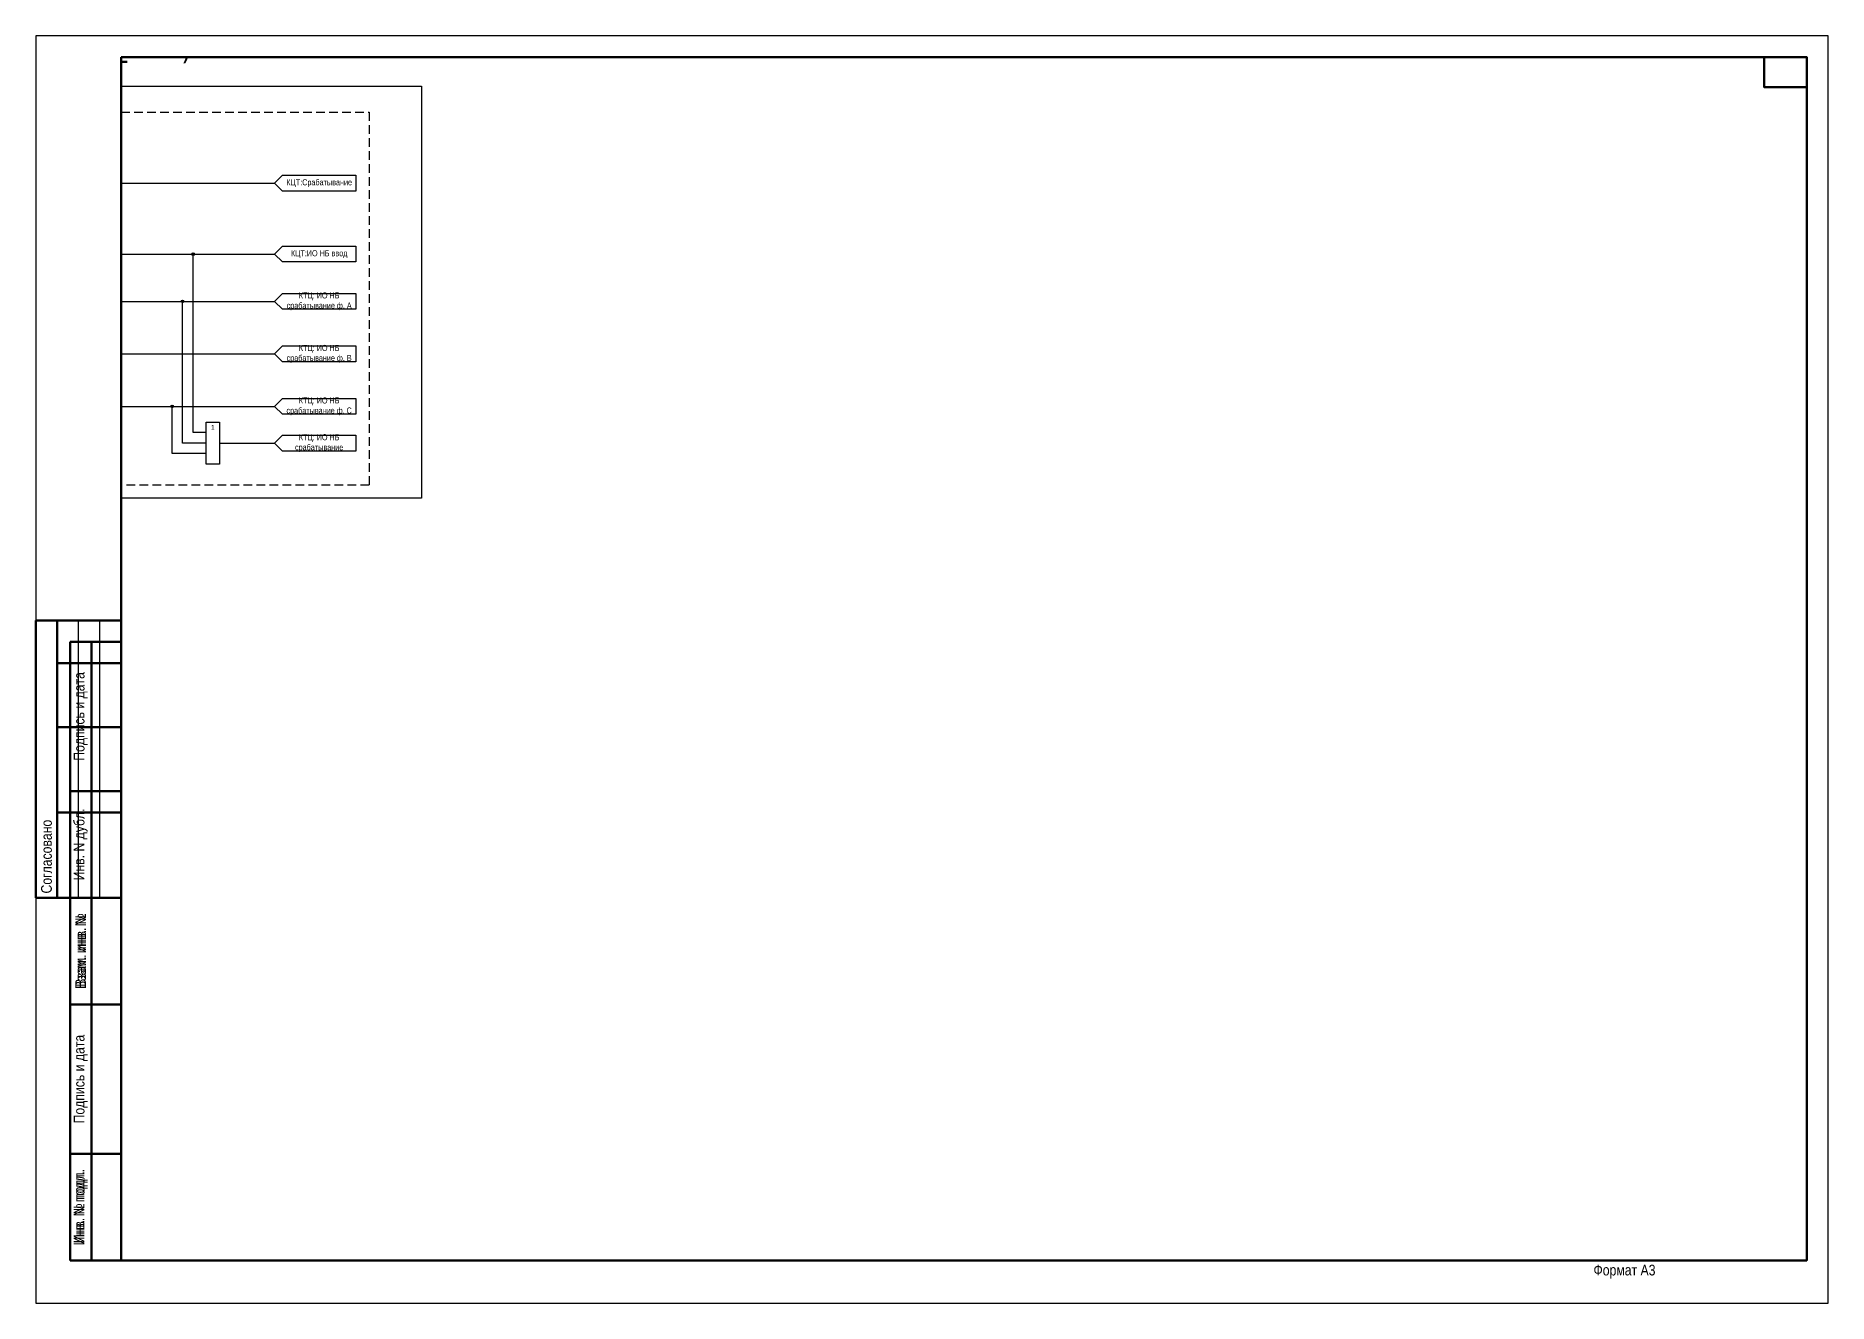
# Paper-space layout '03(2)' of a CAD drawing. Header units: millimetres. Extents: x -1 to 419, y -1 to 296.
# The model-space entities are those that its viewports show. They can reach past a viewport. Long polylines and large blocks are cut down to what shows.
import ezdxf
from ezdxf.enums import TextEntityAlignment as Align

# ---------------------------------------------------------------- set-up
doc = ezdxf.new("R2010")
doc.units = ezdxf.units.MM
doc.linetypes.add('штриховая2', pattern=[0.375, 0.25, -0.125])
doc.layers.add('Основная', color=7, linetype='Continuous')
doc.layers.add('Чертеж_оформление', color=7, linetype='Continuous')
doc.styles.add('2.5_Gost_RD', font='ARIALN.TTF', dxfattribs={"height": 2.5})
doc.styles.add('3.5_Gost_RD', font='ARIALN.TTF', dxfattribs={"height": 3.5})

# ---------------------------------------------------------------- blocks, each defined once
blk = doc.blocks.new('*T855')
at = {"layer": 'Чертеж_оформление', "color": 0, "linetype": 'ByBlock', "lineweight": 50, "ltscale": 100}
for p, q in [((0, 0), (0, 85)), ((0, 85), (12, 85)), ((5, 0), (5, 85)), ((12, 0), (12, 85)), ((0, 60), (12, 60)), ((0, 25), (12, 25)), ((0, 0), (12, 0))]:
    blk.add_line(p, q, dxfattribs=at)
at = {"layer": 'Чертеж_оформление', "color": 0, "ltscale": 100, "char_height": 2.5, "attachment_point": 5, "rotation": 90, "style": '2.5_Gost_RD'}
for s, insert, width in [('Взам. инв. №', (2.5, 72.5), 23), ('Подпись и дата', (2.5, 42.5), 33), ('Инв. № подл.', (2.5, 12.5), 23)]:
    blk.add_mtext(s, dxfattribs=dict(at, insert=insert, width=width))
blk = doc.blocks.new('*T856')
at = {"layer": 'Чертеж_оформление', "color": 0, "linetype": 'ByBlock', "lineweight": 50, "ltscale": 100}
for p, q in [((0, 0), (0, 65)), ((0, 65), (20, 65)), ((5, 0), (5, 65)), ((20, 0), (20, 65)), ((5, 55), (20, 55)), ((5, 40), (20, 40)), ((5, 20), (20, 20)), ((0, 0), (20, 0))]:
    blk.add_line(p, q, dxfattribs=at)
at = {"layer": 'Чертеж_оформление', "color": 0, "linetype": 'ByBlock', "lineweight": -2, "ltscale": 100}
for p, q in [((10, 0), (10, 65)), ((15, 0), (15, 65))]:
    blk.add_line(p, q, dxfattribs=at)
at = {"layer": 'Чертеж_оформление', "color": 0, "ltscale": 100, "insert": (2.5, 1), "char_height": 2.5, "width": 63, "attachment_point": 4, "rotation": 90, "style": '2.5_Gost_RD'}
blk.add_mtext('Согласовано', dxfattribs=at)
blk = doc.blocks.new('*T857')
at = {"layer": 'Чертеж_оформление', "color": 0, "linetype": 'ByBlock', "lineweight": 50, "ltscale": 100}
for p, q in [((0, 0), (0, 145)), ((0, 145), (12, 145)), ((5, 0), (5, 145)), ((12, 0), (12, 145)), ((0, 110), (12, 110)), ((0, 85), (12, 85)), ((0, 60), (12, 60)), ((0, 25), (12, 25)), ((0, 0), (12, 0))]:
    blk.add_line(p, q, dxfattribs=at)
at = {"layer": 'Чертеж_оформление', "color": 0, "ltscale": 100, "char_height": 2.5, "attachment_point": 5, "rotation": 90, "style": '2.5_Gost_RD'}
for s, insert, width in [('{\\C256;Подпись и дата}', (2.5, 127.5), 33), ('{\\C256;Инв. N дубл.}', (2.5, 97.5), 23), ('{\\C256;Взам. инв. N}', (2.5, 72.5), 23), ('Инв. N подл.', (2.5, 12.5), 23)]:
    blk.add_mtext(s, dxfattribs=dict(at, insert=insert, width=width))
blk = doc.blocks.new('*U854')
at = {"layer": 'Чертеж_оформление'}
blk.add_lwpolyline([(0, 0), (420, 0), (420, 297), (0, 297)], close=True, dxfattribs=at)
at = {"layer": 'Чертеж_оформление', "lineweight": 50}
for points in [[(20, 292), (415, 292), (415, 10), (20, 10)], [(405, 292), (415, 292), (415, 285), (405, 285)]]:
    blk.add_lwpolyline(points, close=True, dxfattribs=at)
for name, p in [('*T856', (0, 95)), ('*T857', (8, 10)), ('*T855', (8, 10))]:
    blk.add_blockref(name, p)
at = {"layer": 'Чертеж_оформление', "style": '3.5_Gost_RD', "flags": 8}
blk.add_attdef('Стр.', text='', height=3.5, dxfattribs=at).set_placement((410, 289), align=Align.MIDDLE_CENTER)
at = {"layer": 'Чертеж_оформление', "style": '2.5_Gost_RD', "flags": 8}
blk.add_attdef('ФОРМАТ', text='', height=2.5, dxfattribs=at).set_placement((365, 9), align=Align.TOP_LEFT)
blk = doc.blocks.new('Точка')
at = {"ltscale": 100}
h = blk.add_hatch(color=256, dxfattribs=at)
h.dxf.hatch_style = 1
edge = h.paths.add_edge_path()
edge.add_arc((0, 0), 0.5, 0, 360)
blk.add_circle((0, 0), 0.5, dxfattribs=at)

msp = doc.modelspace()

# ---------------------------------------------------------------- linework, layer by layer
at = {"color": 3, "ltscale": 100}
msp.add_lwpolyline([(1721, -160), (2011, -160), (2011, -317), (1721, -317)], close=True, dxfattribs=at)
at = {"ltscale": 100}
for points in [[(1882, -197), (1955, -197)], [(1777, -224), (1955, -224)], [(1929, -292), (1924, -292), (1924, -224)], [(1875, -242), (1955, -242)], [(1929, -296), (1920, -296), (1920, -242)], [(1875, -262), (1955, -262)], [(1875, -282), (1955, -282)], [(1929, -300), (1916, -300), (1916, -282)], [(1934, -296), (1955, -296)]]:
    msp.add_lwpolyline(points, dxfattribs=at)
msp.add_lwpolyline([(1929, -288), (1934, -288), (1934, -304), (1929, -304)], close=True, dxfattribs=at)
at = {"layer": 'Основная', "linetype": 'штриховая2', "ltscale": 5}
msp.add_lwpolyline([(1741, -170), (1991, -170), (1991, -312), (1741, -312)], close=True, dxfattribs=at)
at = {"layer": 'Основная', "ltscale": 100}
for points in [[(1986, -194), (1986, -200), (1958, -200), (1955, -197), (1958, -194)], [(1986, -221), (1986, -227), (1958, -227), (1955, -224), (1958, -221)], [(1986, -239), (1986, -245), (1958, -245), (1955, -242), (1958, -239)], [(1986, -259), (1986, -265), (1958, -265), (1955, -262), (1958, -259)], [(1986, -279), (1986, -285), (1958, -285), (1955, -282), (1958, -279)], [(1986, -293), (1986, -299), (1958, -299), (1955, -296), (1958, -293)]]:
    msp.add_lwpolyline(points, close=True, dxfattribs=at)

# ---------------------------------------------------------------- block references
for p in [(1924, -224), (1920, -242), (1916, -282)]:
    msp.add_blockref('Точка', p, dxfattribs=at)

# ---------------------------------------------------------------- texts
at = {"color": 30, "ltscale": 100, "attachment_point": 5, "style": '3.5_Gost_RD'}
for s, insert, char_height, width in [('{\\W0.8;\\C3;ИО КЦТ - контроль исправности токовых цепей RCTR1:ATDIFRCTR_UIRZ)}', (1866, -136.5), 10, 290), ('\\pt108.5;КЦТ (RCTR1:ATDIFRCTR_UIRZ)', (1866, -166), 3.5, 250)]:
    msp.add_mtext(s, dxfattribs=dict(at, insert=insert, char_height=char_height, width=width))
at = {"layer": 'Основная', "ltscale": 100, "attachment_point": 5, "style": '2.5_Gost_RD'}
for s, insert, char_height, width in [('КЦТ:Срабатывание', (1972, -197), 2.3, 28), ('КЦТ:ИО НБ ввод', (1972, -224), 2.3, 28), ('1', (1931.5, -290), 1.8, 5)]:
    msp.add_mtext(s, dxfattribs=dict(at, insert=insert, char_height=char_height, width=width))
at = {"layer": 'Основная', "color": 0, "ltscale": 100, "char_height": 2.3, "width": 28, "attachment_point": 5, "style": '2.5_Gost_RD'}
for s, insert in [('{\\C256;КТЦ: ИО НБ срабатывание ф. A}', (1972, -242)), ('{\\C256;КТЦ: ИО НБ срабатывание ф. B}', (1972, -262)), ('{\\C256;КТЦ: ИО НБ срабатывание ф. C}', (1972, -282)), ('{\\C256;КТЦ: ИО НБ срабатывание}', (1972, -296))]:
    msp.add_mtext(s, dxfattribs=dict(at, insert=insert))

psp = doc.layouts.new('03(2)')

# ---------------------------------------------------------------- block references
at = {"layer": 'Чертеж_оформление', "ltscale": 100}
ref = psp.add_blockref('*U854', (-0.79, -0.79), dxfattribs=at)
ref.add_attrib('ФОРМАТ', 'Формат А3', dxfattribs={"height": 2.5, "style": '2.5_Gost_RD', "flags": 8}).set_placement((364.21, 8.21), align=Align.TOP_LEFT)

# ---------------------------------------------------------------- viewports
at = {"layer": 'Defpoints', "view_target_point": (-1531.53, 1671.56)}
psp.add_viewport(center=(216.71, 150.21), size=(395, 282), view_center_point=(3749.09, -2049.69), view_height=458.2489, dxfattribs=at)

doc.saveas('drawing.dxf')
